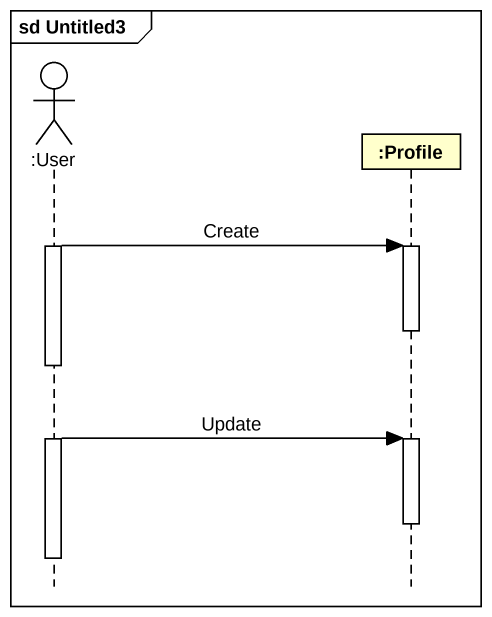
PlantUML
@startuml
mainframe sd Untitled3
hide footbox
actor ":User" as User
participant ":Profile" as Profile

activate User
User -> Profile : Create
activate Profile
deactivate Profile
User -> Profile : Update
activate Profile
deactivate Profile
deactivate User
@enduml
